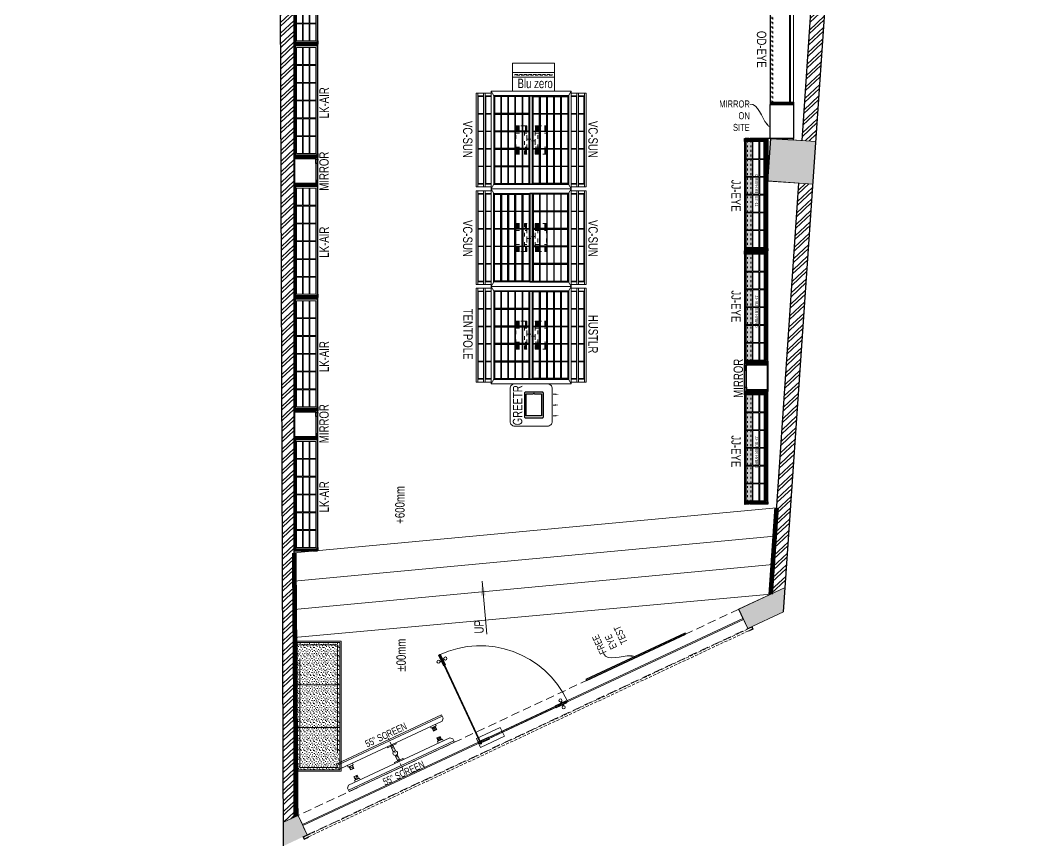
# Model space of a CAD drawing. Header units: feet. Extents: x 3055634 to 3066313, y -5766158 to -5744591.
# Drawn here: x 3055634 to 3066313, y -5766158 to -5757352 of the extents above; entities that cross this region are included whole.
import ezdxf
from ezdxf import colors
from ezdxf.entities.mleader import LeaderData, LeaderLine
from ezdxf.math import Vec2, Vec3

# ---------------------------------------------------------------- set-up
doc = ezdxf.new("R2010")
doc.units = ezdxf.units.FT
doc.header["$LTSCALE"] = 33
doc.header["$MEASUREMENT"] = 0
for name, pattern in [('a_p6_plan_L18$0$HIDDEN', [0.375, 0.25, -0.125]), ('ACAD_ISO03W100', [30, 12, -18]), ('D10_DASHED', [0.75, 0.5, -0.25]), ('DASHDOT2', [0.5, 0.25, -0.125, 0, -0.125]), ('HIDDEN2', [4.7625, 3.175, -1.5875]), ('HIDDENX2', [0.75, 0.5, -0.25])]:
    doc.linetypes.add(name, pattern=pattern)
for name, color, linetype, lineweight in [('A-Glazing', 4, 'Continuous', 20), ('A-shutter', 8, 'Continuous', 18), ('beam', 90, 'Continuous', 9), ('Column', 243, 'Continuous', 9), ('Glazing', 141, 'Continuous', 15), ('LENS-DIM', 252, 'Continuous', 5), ('LENS-FURNITURE', 13, 'Continuous', 9), ('LENS-HATCH', 251, 'Continuous', 5), ('LENS-PARTITION', 21, 'Continuous', 25), ('LENS-TEXT', 31, 'Continuous', 5), ('LENS_DIMENSION', 193, 'Continuous', 0), ('LENS_TEXT', 31, 'Continuous', 5), ('LK-EQPMT', 3, 'Continuous', 18), ('LK-FF&E FLOOR', 1, 'Continuous', 9), ('LK-FF&E WALL', 1, 'Continuous', 9), ('LK-IT', 3, 'Continuous', 18), ('LK-MIRROR', 133, 'Continuous', 13), ('LN-ELEVATION-1', 81, 'Continuous', 25), ('LN-ELEVATION-2', 103, 'Continuous', 20), ('LN-ELEVATION-3', 125, 'Continuous', 18), ('LN-ELEVATION-4', 145, 'Continuous', 13), ('LN-ELEVATION-5', 167, 'Continuous', 5), ('LN-HATCH', 251, 'Continuous', 0), ('PLANO-TXT', 252, 'Continuous', 5), ('rolling shutter', 1, 'Continuous', 5), ('Steps', 4, 'Continuous', 9)]:
    doc.layers.add(name, color=color, linetype=linetype, lineweight=lineweight)
doc.layers.add('A-WALL', color=1, linetype='Continuous')
doc.styles.add('LK TXT', font='GILC____.TTF', dxfattribs={"height": 100})
doc.styles.get("Standard").update_dxf_attribs({"font": 'GILC____.TTF'})
doc.dimstyles.new('100MM', dxfattribs={"dimtxt": 100, "dimasz": 50, "dimexe": 65, "dimexo": 65, "dimtad": 1, "dimdec": 0, "dimtxsty": 'Standard', "dimblk": 'OBLIQUE', "dimcen": 2.5, "dimdle": 65, "dimclrd": 256, "dimclre": 256, "dimclrt": 1, "dimadec": 0, "dimazin": 0, "dimtfac": 1, "dimtdec": 0, "dimtmove": 1, "dimatfit": 3, "dimfxl": 1, "dimlwd": -1, "dimlwe": -1, "dimarcsym": 0})
pattern_1 = [(45, (7858054.0837, 3504049.203), (-4.4901280605, 4.4901280605), [])]

# ---------------------------------------------------------------- blocks, each defined once
blk = doc.blocks.new('BLUE ZERO')
at = {"layer": 'LENS-FURNITURE', "ltscale": 0.5}
for points in [[(86207, 120883), (86207, 120433), (85907, 120433), (85907, 120883)], [(86107, 120883), (86107, 120433), (86057, 120433), (86057, 120883)]]:
    blk.add_lwpolyline(points, close=True, dxfattribs=at)
at = {"layer": 'LENS-FURNITURE', "linetype": 'D10_DASHED', "ltscale": 2}
blk.add_lwpolyline([(86086, 120858), (86086, 120458), (86078, 120458), (86078, 120858)], close=True, dxfattribs=at)
blk = doc.blocks.new('MIRROR')
at = {"layer": 'LN-HATCH', "ltscale": 0.5}
h = blk.add_hatch(dxfattribs=at)
h.set_pattern_fill('ANSI31', color=256, scale=2)
h.set_pattern_definition([(45, (4060433.7416, 1708720.787), (-4.4901280605, 4.4901280605), [])])
h.paths.add_polyline_path([(213, 101), (231, 101), (231, -128), (213, -128)])
h.paths.add_polyline_path([(231, 95), (495, 95), (495, 101), (231, 101)])
h.paths.add_polyline_path([(513, 101), (495, 101), (495, -128), (513, -128)])
at = {"layer": 'Defpoints'}
blk.add_lwpolyline([(513, 101), (213, 101), (213, -149), (513, -149)], close=True, dxfattribs=at)
at = {"layer": 'LN-ELEVATION-1'}
for points in [[(213, 101), (231, 101), (231, -128), (213, -128)], [(231, 95), (495, 95), (495, 101), (231, 101)], [(513, 101), (495, 101), (495, -128), (513, -128)], [(260, -142), (260, -128), (215, -128), (215, -149), (224, -149), (224, -147), (216, -147), (216, -142)], [(443, -142), (443, -128), (488, -128), (488, -149), (479, -149), (479, -147), (486, -147), (486, -142)], [(505, -149), (505, -147), (509, -147), (509, -129), (488, -129), (488, -128), (511, -128), (511, -149)]]:
    blk.add_lwpolyline(points, close=True, dxfattribs=at)
at = {"layer": 'LN-ELEVATION-2', "color": 4, "lineweight": 0}
blk.add_lwpolyline([(216, -142), (486, -142), (486, -147), (216, -147)], close=True, dxfattribs=at)
at = {"layer": 'LN-ELEVATION-2'}
blk.add_lwpolyline([(260, -142), (443, -142), (443, -128), (260, -128)], close=True, dxfattribs=at)
at = {"layer": 'LN-ELEVATION-4', "ltscale": 0.5}
blk.add_line((479, -149), (224, -149), dxfattribs=at)
blk = doc.blocks.new('VC HD 1200')
at = {"layer": 'LN-HATCH', "ltscale": 0.5}
h = blk.add_hatch(dxfattribs=at)
h.set_pattern_fill('ANSI31', color=256, scale=2)
h.set_pattern_definition([(45, (3760859.753, 1795248.936), (-4.490128061, 4.490128061), [])])
h.paths.add_polyline_path([(-1200, 250), (-1200, 60), (-1194, 60), (-1194, 50), (-1200, 50), (-1200, 6), (-1182, 6), (-1182, 250)])
h = blk.add_hatch(dxfattribs=at)
h.set_pattern_fill('ANSI31', color=256, scale=2)
h.set_pattern_definition(pattern_1)
h.paths.add_polyline_path([(0, 250), (0, 60), (-6, 60), (-6, 50), (0, 50), (0, 6), (-18, 6), (-18, 250)])
h = blk.add_hatch(dxfattribs=at)
h.set_pattern_fill('ANSI31', color=256, scale=2)
h.set_pattern_definition([(45, (7858047.0837, 3504049.203), (-4.4901280605, 4.4901280605), [])])
h.paths.add_polyline_path([(-1165, 6), (-1165, 0), (-1200, 0), (-1200, 6)])
h = blk.add_hatch(dxfattribs=at)
h.set_pattern_fill('ANSI31', color=256, scale=2)
h.set_pattern_definition(pattern_1)
h.paths.add_polyline_path([(-28, 6), (-28, 0), (0, 0), (0, 6)])
at = {"layer": 'LN-ELEVATION-1', "ltscale": 0.5}
for points in [[(-1200, 250), (-1200, 60), (-1194, 60), (-1194, 50), (-1200, 50), (-1200, 6), (-1182, 6), (-1182, 250)], [(-18, 238), (-1182, 238), (-1182, 244), (-18, 244)], [(0, 250), (0, 60), (-6, 60), (-6, 50), (0, 50), (0, 6), (-18, 6), (-18, 250)], [(-1165, 6), (-1165, 0), (-1200, 0), (-1200, 6)], [(-35, 6), (-35, 0), (0, 0), (0, 6)]]:
    blk.add_lwpolyline(points, close=True, dxfattribs=at)
at = {"layer": 'LN-ELEVATION-3', "ltscale": 0.5}
for p, q in [((-1182, 250), (-18, 250)), ((-1165, 6), (-35, 6)), ((-35, 0), (-1165, 0))]:
    blk.add_line(p, q, dxfattribs=at)
for points in [[(-1165, 226), (-35, 226), (-35, 18), (-1165, 18)], [(-1165, 226), (-983, 226), (-983, 162), (-1165, 162)], [(-975, 226), (-794, 226), (-794, 162), (-975, 162)], [(-786, 226), (-604, 226), (-604, 162), (-786, 162)], [(-596, 226), (-414, 226), (-414, 162), (-596, 162)], [(-406, 226), (-225, 226), (-225, 162), (-406, 162)], [(-217, 226), (-35, 226), (-35, 162), (-217, 162)], [(-1165, 90), (-983, 90), (-983, 154), (-1165, 154)], [(-975, 154), (-794, 154), (-794, 90), (-975, 90)], [(-786, 154), (-604, 154), (-604, 90), (-786, 90)], [(-596, 154), (-414, 154), (-414, 90), (-596, 90)], [(-406, 154), (-225, 154), (-225, 90), (-406, 90)], [(-217, 154), (-35, 154), (-35, 90), (-217, 90)], [(-1165, 82), (-983, 82), (-983, 18), (-1165, 18)], [(-975, 82), (-794, 82), (-794, 18), (-975, 18)], [(-786, 82), (-604, 82), (-604, 18), (-786, 18)], [(-596, 82), (-414, 82), (-414, 18), (-596, 18)], [(-406, 82), (-225, 82), (-225, 18), (-406, 18)], [(-217, 82), (-35, 82), (-35, 18), (-217, 18)]]:
    blk.add_lwpolyline(points, close=True, dxfattribs=at)
blk = doc.blocks.new('*U46')
at = {"layer": 'A-shutter', "color": 5, "ltscale": 10}
for points in [[(41038888, -1561539), (41038888, -1561544), (41038843, -1561544), (41038843, -1561564), (41038888, -1561564), (41038888, -1561569), (41038838, -1561569), (41038838, -1561539)], [(41044077, -1561539), (41044077, -1561544), (41044122, -1561544), (41044122, -1561564), (41044077, -1561564), (41044077, -1561569), (41044127, -1561569), (41044127, -1561539)]]:
    blk.add_lwpolyline(points, close=True, dxfattribs=at)
at = {"layer": 'A-shutter', "color": 5, "linetype": 'HIDDENX2', "ltscale": 2}
blk.add_lwpolyline([(41038843, -1561544), (41038843, -1561564), (41044122, -1561564), (41044122, -1561544)], close=True, dxfattribs=at)
blk = doc.blocks.new('_Oblique')
at = {"color": 0, "lineweight": -2}
blk.add_line((-0.5, -0.5), (0.5, 0.5), dxfattribs=at)
blk = doc.blocks.new('Entrance Door')
at = {"layer": 'Glazing', "ltscale": 111}
blk.add_hatch(color=256, dxfattribs=at).paths.add_polyline_path([(18, -35), (18, -1235), (30, -1235), (30, -35)])
at = {"layer": 'Glazing'}
for p, q in [((30, -54), (18, -66)), ((1118, -31), (1118, -54)), ((1118, -89), (1118, -66)), ((1133, -31), (1133, -54)), ((1133, -89), (1133, -66))]:
    blk.add_line(p, q, dxfattribs=at)
at = {"layer": 'Glazing', "ltscale": 44}
for p, q in [((-5, -1156), (18, -1156)), ((-5, -1171), (18, -1171)), ((53, -1156), (30, -1156)), ((53, -1171), (30, -1171))]:
    blk.add_line(p, q, dxfattribs=at)
at = {"layer": 'Glazing'}
for points in [[(320, -120), (0, -120), (0, 0), (320, 0)], [(0, -54), (142, -54), (142, -47), (0, -47)], [(0, -66), (142, -66), (142, -74), (0, -74)], [(1181, -54), (1038, -54), (1038, -47), (1181, -47)], [(1181, -66), (1038, -66), (1038, -74), (1181, -74)]]:
    blk.add_lwpolyline(points, close=True, dxfattribs=at)
at = {"layer": 'Glazing', "ltscale": 222}
blk.add_lwpolyline([(-2, -66), (1199, -66), (1199, -54), (-2, -54)], close=True, dxfattribs=at)
at = {"layer": 'Glazing', "ltscale": 111}
blk.add_lwpolyline([(18, -35), (18, -1235), (30, -1235), (30, -35)], close=True, dxfattribs=at)
at = {"layer": 'Glazing', "ltscale": 44}
for points in [[(18, -1093), (18, -1235), (10, -1235), (10, -1093)], [(30, -1093), (30, -1235), (37, -1235), (37, -1093)]]:
    blk.add_lwpolyline(points, close=True, dxfattribs=at)
at = {"layer": 'Glazing'}
for centre, radius in [((1125, -14), 19), ((24, -59), 19.8), ((1125, -107), 19)]:
    blk.add_circle(centre, radius, dxfattribs=at)
at = {"layer": 'Glazing', "ltscale": 44}
for centre in [(-22, -1164), (70, -1164)]:
    blk.add_circle(centre, 19, dxfattribs=at)
at = {"layer": 'Glazing', "ltscale": 222}
blk.add_arc((24, -60), 1175, 270, 359.9996, dxfattribs=at)
blk = doc.blocks.new('JJ SHD 1200')
at = {"layer": 'LN-ELEVATION-5'}
h = blk.add_hatch(color=177, dxfattribs=at)
h.dxf.hatch_style = 1
h.paths.add_polyline_path([(1182, 68), (32, 68), (32, 18), (1182, 18)])
at = {"layer": 'LN-HATCH', "ltscale": 0.5}
h = blk.add_hatch(dxfattribs=at)
h.set_pattern_fill('ANSI31', color=256, scale=2)
h.set_pattern_definition([(45, (4097602.2716, 1708830.267), (-4.4901280605, 4.4901280605), [])])
h.paths.add_polyline_path([(1207, 250), (1207, 60), (1201, 60), (1201, 50), (1207, 50), (1207, 6), (1182, 6), (1182, 250)])
h.paths.add_polyline_path([(32, 210), (1182, 210), (1182, 216), (32, 216)])
h.paths.add_polyline_path([(1172, 6), (1172, 0), (1207, 0), (1207, 6)])
h.paths.add_polyline_path([(7, 250), (7, 60), (13, 60), (13, 50), (7, 50), (7, 6), (32, 6), (32, 250)])
h.paths.add_polyline_path([(42, 6), (42, 0), (7, 0), (7, 6)])
at = {"layer": 'LN-ELEVATION-1', "ltscale": 0.5}
for points in [[(7, 250), (7, 60), (13, 60), (13, 50), (7, 50), (7, 6), (25, 6), (25, 250)], [(7, 250), (7, 60), (13, 60), (13, 50), (7, 50), (7, 6), (32, 6), (32, 250)], [(25, 238), (1189, 238), (1189, 244), (25, 244)], [(32, 210), (1182, 210), (1182, 216), (32, 216)], [(1207, 250), (1207, 60), (1201, 60), (1201, 50), (1207, 50), (1207, 6), (1182, 6), (1182, 250)], [(1207, 250), (1207, 60), (1201, 60), (1201, 50), (1207, 50), (1207, 6), (1189, 6), (1189, 250)], [(42, 6), (42, 0), (7, 0), (7, 6)], [(42, 6), (42, 0), (7, 0), (7, 6)], [(1172, 6), (1172, 0), (1207, 0), (1207, 6)], [(1172, 6), (1172, 0), (1207, 0), (1207, 6)]]:
    blk.add_lwpolyline(points, close=True, dxfattribs=at)
at = {"layer": 'LN-ELEVATION-3', "ltscale": 0.5}
for p, q in [((1189, 250), (25, 250)), ((1182, 250), (32, 250)), ((1172, 6), (42, 6)), ((1172, 6), (42, 6)), ((42, 0), (1172, 0)), ((42, 0), (1172, 0))]:
    blk.add_line(p, q, dxfattribs=at)
for points in [[(1172, 226), (42, 226), (42, 18), (1172, 18)], [(224, 226), (42, 226), (42, 162), (224, 162)], [(413, 226), (232, 226), (232, 162), (413, 162)], [(603, 226), (421, 226), (421, 162), (603, 162)], [(793, 226), (611, 226), (611, 162), (793, 162)], [(982, 226), (801, 226), (801, 162), (982, 162)], [(1172, 226), (990, 226), (990, 162), (1172, 162)], [(224, 154), (42, 154), (42, 90), (224, 90)], [(413, 154), (232, 154), (232, 90), (413, 90)], [(603, 154), (421, 154), (421, 90), (603, 90)], [(793, 154), (611, 154), (611, 90), (793, 90)], [(982, 154), (801, 154), (801, 90), (982, 90)], [(1172, 90), (990, 90), (990, 154), (1172, 154)], [(224, 82), (42, 82), (42, 18), (224, 18)], [(413, 82), (232, 82), (232, 18), (413, 18)], [(603, 82), (421, 82), (421, 18), (603, 18)], [(793, 82), (611, 82), (611, 18), (793, 18)], [(982, 82), (801, 82), (801, 18), (982, 18)], [(1172, 82), (990, 82), (990, 18), (1172, 18)]]:
    blk.add_lwpolyline(points, close=True, dxfattribs=at)
at = {"layer": 'LN-ELEVATION-4', "linetype": 'ACAD_ISO03W100', "ltscale": 0.05}
for points in [[(1182, 68), (32, 68), (32, 18), (1182, 18)], [(1182, 30), (32, 30), (32, 18), (1182, 18)]]:
    blk.add_lwpolyline(points, close=True, dxfattribs=at)
at = {"layer": 'LK-FF&E WALL', "ltscale": 0.5, "insert": (482, 142), "char_height": 30, "attachment_point": 1}
blk.add_mtext_dynamic_manual_height_columns('\\pt120;JJ- SUPER HYBRID', width=526.83, gutter_width=500, heights=[0], dxfattribs=at)
blk = doc.blocks.new('55INCH')
at = {"layer": 'LK-EQPMT', "ltscale": 12}
for p, q in [((2111559, 1135690), (2111583, 1135690)), ((2111583, 1135690), (2111608, 1135666)), ((2111608, 1134474), (2111608, 1135666)), ((2111608, 1135588), (2111627, 1135588)), ((2111627, 1135588), (2111627, 1135529)), ((2111627, 1135529), (2111608, 1135529)), ((2111627, 1134611), (2111608, 1134611)), ((2111627, 1134611), (2111627, 1134552)), ((2111608, 1134552), (2111627, 1134552)), ((2111559, 1134449), (2111583, 1134449)), ((2111583, 1134449), (2111608, 1134474))]:
    blk.add_line(p, q, dxfattribs=at)
at = {"layer": 'LK-EQPMT'}
for p, q in [((2111662, 1135543), (2111631, 1135574)), ((2111662, 1135574), (2111631, 1135543)), ((2111662, 1134597), (2111631, 1134566))]:
    blk.add_line(p, q, dxfattribs=at)
at = {"layer": 'LK-EQPMT', "ltscale": 12}
blk.add_lwpolyline([(2111543, 1135690), (2111559, 1135690), (2111559, 1134449), (2111543, 1134449)], close=True, dxfattribs=at)
at = {"layer": 'LK-EQPMT'}
for points in [[(2111627, 1135578), (2111627, 1135540), (2111665, 1135540), (2111665, 1135578)], [(2111631, 1135574), (2111631, 1135543), (2111662, 1135543), (2111662, 1135574)], [(2111627, 1134563), (2111627, 1134601), (2111665, 1134601), (2111665, 1134563)], [(2111631, 1134566), (2111631, 1134597), (2111662, 1134597), (2111662, 1134566)]]:
    blk.add_lwpolyline(points, close=True, dxfattribs=at)
blk = doc.blocks.new('JJ SH 1200')
at = {"layer": 'LN-HATCH', "ltscale": 0.5}
h = blk.add_hatch(dxfattribs=at)
h.set_pattern_fill('ANSI31', color=256, scale=2)
h.set_pattern_definition([(45, (4097187.331, 1708800.267), (-4.4901280605, 4.4901280605), [])])
h.paths.add_polyline_path([(792, 220), (792, 30), (786, 30), (786, 20), (792, 20), (792, -24), (767, -24), (767, 220)])
h.paths.add_polyline_path([(-383, 180), (767, 180), (767, 186), (-383, 186)])
h.paths.add_polyline_path([(757, -24), (757, -30), (792, -30), (792, -24)])
h.paths.add_polyline_path([(-408, 220), (-408, 30), (-402, 30), (-402, 20), (-408, 20), (-408, -24), (-383, -24), (-383, 220)])
h.paths.add_polyline_path([(-373, -24), (-373, -30), (-408, -30), (-408, -24)])
at = {"layer": 'LN-ELEVATION-1', "ltscale": 0.5}
for points in [[(-408, 220), (-408, 30), (-402, 30), (-402, 20), (-408, 20), (-408, -24), (-383, -24), (-383, 220)], [(792, 220), (792, 30), (786, 30), (786, 20), (792, 20), (792, -24), (767, -24), (767, 220)], [(-383, 180), (767, 180), (767, 186), (-383, 186)], [(-373, -24), (-373, -30), (-408, -30), (-408, -24)], [(757, -24), (757, -30), (792, -30), (792, -24)]]:
    blk.add_lwpolyline(points, close=True, dxfattribs=at)
at = {"layer": 'LN-ELEVATION-3', "ltscale": 0.5}
for p, q in [((767, 220), (-383, 220)), ((757, -24), (-373, -24)), ((-373, -30), (757, -30))]:
    blk.add_line(p, q, dxfattribs=at)
at = {"layer": 'LN-ELEVATION-4', "linetype": 'ACAD_ISO03W100', "ltscale": 0.05}
blk.add_lwpolyline([(767, 0), (-383, 0), (-383, -12), (767, -12)], close=True, dxfattribs=at)
blk = doc.blocks.new('ffgd')
at = {"layer": 'LN-ELEVATION-4', "linetype": 'ACAD_ISO03W100', "ltscale": 0.1}
blk.add_lwpolyline([(0, 47), (0, -41), (-20, -41), (-20, 47)], close=True, dxfattribs=at)
at = {"layer": 'LN-ELEVATION-5', "linetype": 'ACAD_ISO03W100', "ltscale": 0.1}
for p, q in [((-160, 166), (-160, 47)), ((-160, 166), (-160, 47)), ((-159, 166), (-159, 47)), ((-159, 166), (-159, 47)), ((-158, 166), (-158, 47)), ((-158, 166), (-158, 47)), ((-157, 166), (-157, 47)), ((-156, 166), (-156, 47)), ((-154, 166), (-154, 47)), ((-151, 166), (-151, 47)), ((-146, 166), (-146, 47)), ((-141, 166), (-141, 47)), ((-135, 166), (-135, 47)), ((-128, 166), (-128, 47)), ((-120, 166), (-120, 47)), ((-111, 166), (-111, 47)), ((-102, 166), (-102, 47)), ((-85, 166), (-85, 47)), ((65, 166), (65, 47)), ((82, 166), (82, 47)), ((91, 166), (91, 47)), ((100, 166), (100, 47)), ((108, 166), (108, 47)), ((115, 166), (115, 47)), ((121, 166), (121, 47)), ((126, 166), (126, 47)), ((131, 166), (131, 47)), ((134, 166), (134, 47)), ((136, 166), (136, 47)), ((137, 166), (137, 47)), ((138, 166), (138, 47)), ((138, 166), (138, 47)), ((139, 166), (139, 47)), ((139, 166), (139, 47)), ((140, 166), (140, 47)), ((140, 166), (140, 47)), ((-160, -41), (-160, -160)), ((-160, -41), (-160, -160)), ((-159, -41), (-159, -160)), ((-159, -41), (-159, -160)), ((-158, -41), (-158, -160)), ((-158, -41), (-158, -160)), ((-157, -41), (-157, -160)), ((-156, -41), (-156, -160)), ((-154, -41), (-154, -160)), ((-151, -41), (-151, -160)), ((-146, -41), (-146, -160)), ((-141, -41), (-141, -160)), ((-135, -41), (-135, -160)), ((-128, -41), (-128, -160)), ((-120, -41), (-120, -160)), ((-111, -41), (-111, -160)), ((-102, -41), (-102, -160)), ((-85, -41), (-85, -160)), ((65, -41), (65, -160)), ((82, -41), (82, -160)), ((91, -41), (91, -160)), ((100, -41), (100, -160)), ((108, -41), (108, -160)), ((115, -41), (115, -160)), ((121, -41), (121, -160)), ((126, -41), (126, -160)), ((131, -41), (131, -160)), ((134, -41), (134, -160)), ((136, -41), (136, -160)), ((137, -41), (137, -160)), ((138, -41), (138, -160)), ((138, -41), (138, -160)), ((139, -41), (139, -160)), ((139, -41), (139, -160)), ((140, -41), (140, -160)), ((140, -41), (140, -160))]:
    blk.add_line(p, q, dxfattribs=at)
for points in [[(140, 73), (140, 166), (-160, 166), (-160, 73)], [(140, -67), (140, -160), (-160, -160), (-160, -67)]]:
    blk.add_lwpolyline(points, dxfattribs=at)
for points in [[(140, 73), (140, 47), (-160, 47), (-160, 73)], [(140, -41), (140, -67), (-160, -67), (-160, -41)]]:
    blk.add_lwpolyline(points, close=True, dxfattribs=at)
blk = doc.blocks.new('EURO 1040 x 1175')
at = {"layer": 'LN-ELEVATION-1'}
for points in [[(-470, -327), (470, -327), (470, 468), (-470, 468)], [(-470, 85), (470, 85), (470, 468), (-470, 468)], [(-283, 85), (-277, 85), (-277, 468), (-283, 468)], [(-96, 85), (-90, 85), (-90, 468), (-96, 468)], [(90, 85), (96, 85), (96, 468), (90, 468)], [(277, 85), (283, 85), (283, 468), (277, 468)], [(-470, 387), (-283, 387), (-283, 393), (-470, 393)], [(-277, 387), (-96, 387), (-96, 393), (-277, 393)], [(-90, 387), (90, 387), (90, 393), (-90, 393)], [(96, 387), (277, 387), (277, 393), (96, 393)], [(283, 387), (470, 387), (470, 393), (283, 393)], [(-470, 311), (-283, 311), (-283, 317), (-470, 317)], [(-470, 236), (-283, 236), (-283, 242), (-470, 242)], [(-277, 311), (-96, 311), (-96, 317), (-277, 317)], [(-277, 236), (-96, 236), (-96, 242), (-277, 242)], [(-90, 311), (90, 311), (90, 317), (-90, 317)], [(-90, 236), (90, 236), (90, 242), (-90, 242)], [(96, 311), (277, 311), (277, 317), (96, 317)], [(96, 236), (277, 236), (277, 242), (96, 242)], [(283, 311), (470, 311), (470, 317), (283, 317)], [(283, 236), (470, 236), (470, 242), (283, 242)], [(-470, 160), (-283, 160), (-283, 166), (-470, 166)], [(-277, 160), (-96, 160), (-96, 166), (-277, 166)], [(-90, 160), (90, 160), (90, 166), (-90, 166)], [(96, 160), (277, 160), (277, 166), (96, 166)], [(283, 160), (470, 160), (470, 166), (283, 166)], [(-470, 85), (470, 85), (470, 55), (-470, 55)], [(-470, 55), (470, 55), (470, -327), (-470, -327)], [(-283, 55), (-277, 55), (-277, -327), (-283, -327)], [(-96, 55), (-90, 55), (-90, -327), (-96, -327)], [(90, 55), (96, 55), (96, -327), (90, -327)], [(277, 55), (283, 55), (283, -327), (277, -327)], [(-470, -20), (-283, -20), (-283, -26), (-470, -26)], [(-470, -96), (-283, -96), (-283, -102), (-470, -102)], [(-277, -20), (-96, -20), (-96, -26), (-277, -26)], [(-277, -96), (-96, -96), (-96, -102), (-277, -102)], [(-90, -20), (90, -20), (90, -26), (-90, -26)], [(-90, -96), (90, -96), (90, -102), (-90, -102)], [(96, -20), (277, -20), (277, -26), (96, -26)], [(96, -96), (277, -96), (277, -102), (96, -102)], [(283, -20), (470, -20), (470, -26), (283, -26)], [(283, -96), (470, -96), (470, -102), (283, -102)], [(-470, -171), (-283, -171), (-283, -177), (-470, -177)], [(-277, -171), (-96, -171), (-96, -177), (-277, -177)], [(-90, -171), (90, -171), (90, -177), (-90, -177)], [(96, -171), (277, -171), (277, -177), (96, -177)], [(283, -171), (470, -171), (470, -177), (283, -177)], [(-470, -246), (-283, -246), (-283, -252), (-470, -252)], [(-277, -246), (-96, -246), (-96, -252), (-277, -252)], [(-90, -246), (90, -246), (90, -252), (-90, -252)], [(96, -246), (277, -246), (277, -252), (96, -252)], [(283, -246), (470, -246), (470, -252), (283, -252)]]:
    blk.add_lwpolyline(points, close=True, dxfattribs=at)
for points in [[(-283, 462), (-464, 462), (-464, 317)], [(-96, 462), (-277, 462)], [(90, 462), (-90, 462)], [(277, 462), (96, 462)], [(464, 317), (464, 462), (283, 462)], [(-464, 311), (-464, 242)], [(-464, 236), (-464, 166)], [(464, 242), (464, 311)], [(464, 166), (464, 236)], [(-464, 160), (-464, 91), (-283, 91)], [(283, 91), (464, 91), (464, 160)], [(-464, -20), (-464, 49), (-283, 49)], [(-277, 91), (-96, 91)], [(-277, 49), (-96, 49)], [(-90, 91), (90, 91)], [(-90, 49), (90, 49)], [(96, 91), (277, 91)], [(96, 49), (277, 49)], [(283, 49), (464, 49), (464, -20)], [(-464, -96), (-464, -26)], [(-464, -171), (-464, -102)], [(464, -26), (464, -96)], [(464, -102), (464, -171)], [(-283, -321), (-464, -321), (-464, -177)], [(464, -177), (464, -321), (283, -321)], [(-96, -321), (-277, -321)], [(90, -321), (-90, -321)], [(277, -321), (96, -321)]]:
    blk.add_lwpolyline(points, dxfattribs=at)
at = {"layer": 'LN-ELEVATION-2'}
blk.add_lwpolyline([(-520, -357), (520, -357), (520, 498), (-520, 498)], close=True, dxfattribs=at)
for points in [[(-470, 468), (-520, 498)], [(470, 468), (520, 498)], [(-470, -327), (-520, -357)], [(470, -327), (520, -357)]]:
    blk.add_lwpolyline(points, dxfattribs=at)
at = {"layer": 'LN-ELEVATION-3'}
for points in [[(-500, 560), (500, 560), (500, 578), (-500, 578)], [(-500, 498), (-470, 498), (-470, 560), (-500, 560)], [(470, 498), (500, 498), (500, 560), (470, 560)], [(-500, -357), (-470, -357), (-470, -419), (-500, -419)], [(-500, -419), (500, -419), (500, -437), (-500, -437)], [(470, -357), (500, -357), (500, -419), (470, -419)]]:
    blk.add_lwpolyline(points, close=True, dxfattribs=at)
at = {"layer": 'LN-ELEVATION-4'}
for points in [[(-500, 640), (500, 640), (500, 658), (-500, 658)], [(-500, 578), (-470, 578), (-470, 640), (-500, 640)], [(-470, 498), (-464, 498), (-464, 560), (-470, 560)], [(-464, 554), (-283, 554), (-283, 560), (-464, 560)], [(-283, 498), (-277, 498), (-277, 560), (-283, 560)], [(-277, 554), (-96, 554), (-96, 560), (-277, 560)], [(-96, 498), (-90, 498), (-90, 560), (-96, 560)], [(-90, 554), (90, 554), (90, 560), (-90, 560)], [(90, 498), (96, 498), (96, 560), (90, 560)], [(96, 554), (277, 554), (277, 560), (96, 560)], [(277, 498), (283, 498), (283, 560), (277, 560)], [(283, 554), (464, 554), (464, 560), (283, 560)], [(464, 498), (470, 498), (470, 560), (464, 560)], [(470, 578), (500, 578), (500, 640), (470, 640)], [(-470, -357), (-464, -357), (-464, -419), (-470, -419)], [(-464, -413), (-283, -413), (-283, -419), (-464, -419)], [(-283, -357), (-277, -357), (-277, -419), (-283, -419)], [(-277, -413), (-96, -413), (-96, -419), (-277, -419)], [(-96, -357), (-90, -357), (-90, -419), (-96, -419)], [(-90, -413), (90, -413), (90, -419), (-90, -419)], [(90, -357), (96, -357), (96, -419), (90, -419)], [(96, -413), (277, -413), (277, -419), (96, -419)], [(277, -357), (283, -357), (283, -419), (277, -419)], [(283, -413), (464, -413), (464, -419), (283, -419)], [(464, -357), (470, -357), (470, -419), (464, -419)], [(-500, -437), (-470, -437), (-470, -499), (-500, -499)], [(-500, -499), (500, -499), (500, -517), (-500, -517)], [(470, -437), (500, -437), (500, -499), (470, -499)]]:
    blk.add_lwpolyline(points, close=True, dxfattribs=at)
at = {"layer": 'LN-ELEVATION-5'}
for points in [[(-470, 578), (-464, 578), (-464, 640), (-470, 640)], [(-464, 634), (-283, 634), (-283, 640), (-464, 640)], [(-283, 578), (-277, 578), (-277, 640), (-283, 640)], [(-277, 634), (-96, 634), (-96, 640), (-277, 640)], [(-96, 578), (-90, 578), (-90, 640), (-96, 640)], [(-90, 634), (90, 634), (90, 640), (-90, 640)], [(90, 578), (96, 578), (96, 640), (90, 640)], [(96, 634), (277, 634), (277, 640), (96, 640)], [(277, 578), (283, 578), (283, 640), (277, 640)], [(283, 634), (464, 634), (464, 640), (283, 640)], [(464, 578), (470, 578), (470, 640), (464, 640)], [(-470, -437), (-464, -437), (-464, -499), (-470, -499)], [(-464, -493), (-283, -493), (-283, -499), (-464, -499)], [(-283, -437), (-277, -437), (-277, -499), (-283, -499)], [(-277, -493), (-96, -493), (-96, -499), (-277, -499)], [(-96, -437), (-90, -437), (-90, -499), (-96, -499)], [(-90, -493), (90, -493), (90, -499), (-90, -499)], [(90, -437), (96, -437), (96, -499), (90, -499)], [(96, -493), (277, -493), (277, -499), (96, -499)], [(277, -437), (283, -437), (283, -499), (277, -499)], [(283, -493), (464, -493), (464, -499), (283, -499)], [(464, -437), (470, -437), (470, -499), (464, -499)]]:
    blk.add_lwpolyline(points, close=True, dxfattribs=at)
at = {"layer": 'LENS-DIM'}
blk.add_blockref('ffgd', (10, 67), dxfattribs=at)
blk = doc.blocks.new('GREETR 450x450')
at = {"layer": 'LN-ELEVATION-1', "linetype": 'ByBlock', "lineweight": -2}
for p, q in [((481, 340), (461, 340)), ((481, 225), (461, 225)), ((481, 110), (461, 110))]:
    blk.add_line(p, q, dxfattribs=at)
at = {"layer": 'LN-ELEVATION-1'}
for points in [[(356, 98), (356, 352, 0.414214), (346, 362), (164, 362, 0.414214), (154, 352), (154, 98, 0.414214), (164, 88), (346, 88, 0.414214)], [(264, 343), (336, 343), (336, 108), (172, 108), (172, 343), (245, 343, 0.327538), (247, 344, -0.733799), (262, 344, 0.327538)]]:
    blk.add_lwpolyline(points, format="xyb", close=True, dxfattribs=at)
at = {"layer": 'LN-ELEVATION-1', "linetype": 'ByBlock', "lineweight": -2}
for points in [[(481, 346), (481, 333), (521, 340)], [(481, 232), (481, 218), (521, 225)], [(481, 117), (481, 104), (521, 110)]]:
    blk.add_solid(points, dxfattribs=at)
at = {"layer": 'LN-ELEVATION-2'}
blk.add_lwpolyline([(50, 0), (400, 0, 0.414214), (450, 50), (450, 400, 0.414214), (400, 450), (50, 450, 0.414214), (0, 400), (0, 50, 0.414214)], format="xyb", close=True, dxfattribs=at)
at = {"layer": 'LENS-TEXT', "color": 0, "linetype": 'Continuous', "ltscale": 3, "insert": (81, 222), "char_height": 100, "attachment_point": 5, "rotation": 90, "style": 'LK TXT'}
blk.add_mtext_dynamic_manual_height_columns('GREETR', width=353.06, gutter_width=0.5, heights=[0], dxfattribs=at)
blk = doc.blocks.new('3 seater Bench 1385')
at = {"layer": 'LENS-HATCH', "lineweight": 0}
h = blk.add_hatch(dxfattribs=at)
h.set_pattern_fill('STIP1', color=177, scale=100, angle=270, pattern_type=2)
h.set_pattern_definition([(270, (6617025.25, -170439.11), (100, -2e-13), [0, -100]), (270, (6617009.25, -170451.11), (100, -2e-13), [0, -100]), (270, (6616985.25, -170446.11), (100, -2e-13), [0, -100]), (270, (6616962.25, -170481.11), (100, -2e-13), [0, -100]), (270, (6616998.25, -170478.11), (100, -2e-13), [0, -100]), (270, (6617022.25, -170505.11), (100, -2e-13), [0, -100]), (270, (6617029.25, -170470.11), (100, -2e-13), [0, -100]), (270, (6616988.25, -170512.11), (100, -2e-13), [0, -100]), (270, (6616956.25, -170507.11), (100, -2e-13), [0, -100]), (270, (6616941.25, -170433.11), (100, -2e-13), [0, -100]), (270, (6616961.25, -170451.11), (100, -2e-13), [0, -100]), (270, (6616942.25, -170465.11), (100, -2e-13), [0, -100]), (270, (6617006.25, -170526.11), (100, -2e-13), [0, -100]), (270, (6616981.25, -170494.11), (100, -2e-13), [0, -100]), (270, (6617014.25, -170486.11), (100, -2e-13), [0, -100]), (270, (6617005.25, -170503.11), (100, -2e-13), [0, -100]), (270, (6616978.25, -170467.11), (100, -2e-13), [0, -100]), (270, (6617032.25, -170495.11), (100, -2e-13), [0, -100]), (270, (6616973.25, -170526.11), (100, -2e-13), [0, -100]), (270, (6616943.25, -170523.11), (100, -2e-13), [0, -100])])
h.paths.add_polyline_path([(677, 228), (226, 228), (226, -228), (677, -228)])
h.paths.add_polyline_path([(-226, 228), (226, 228), (226, -228), (-226, -228)])
h.paths.add_polyline_path([(-678, 228), (-226, 228), (-226, -228), (-678, -228)])
at = {"layer": 'LN-ELEVATION-2', "ltscale": 0.5}
for points in [[(-678, 228), (-226, 228), (-226, -228), (-678, -228)], [(-226, 228), (226, 228), (226, -228), (-226, -228)], [(677, 228), (226, 228), (226, -228), (677, -228)]]:
    blk.add_lwpolyline(points, close=True, dxfattribs=at)
at = {"layer": 'LN-ELEVATION-5', "ltscale": 0.5}
blk.add_lwpolyline([(682, 242), (-683, 242, 0.414214), (-693, 232), (-693, -232, 0.414214), (-683, -242), (682, -242, 0.414214), (692, -232), (692, 232, 0.414214)], format="xyb", close=True, dxfattribs=at)
blk.add_lwpolyline([(677, 228), (-678, 228), (-678, -228), (677, -228)], close=True, dxfattribs=at)
at = {"layer": 'LN-ELEVATION-5', "linetype": 'HIDDEN2', "ltscale": 11}
blk.add_lwpolyline([(-653, 202), (653, 202), (653, -202), (-653, -202)], close=True, dxfattribs=at)
blk = doc.blocks.new('A$C6b5fe4c9')
at = {"layer": 'Column'}
h = blk.add_hatch(color=8, dxfattribs=at)
h.dxf.hatch_style = 1
h.paths.add_polyline_path([(824, 5268), (879, 5619), (578, 5666), (523, 5315)])
h.paths.add_polyline_path([(-3218, 5391), (-3209, 5744), (-3742, 5758), (-3751, 5408)])
h.paths.add_polyline_path([(-2561, 9944), (-2547, 10477), (-2776, 10483), (-2790, 9950)])
h.paths.add_polyline_path([(-6750, 10054), (-6736, 10587), (-7117, 10597), (-7131, 10064)])
h.paths.add_polyline_path([(-8165, 1896), (-8140, 2427), (-8521, 2427), (-8521, 1921)])
h.paths.add_polyline_path([(-4202, 138), (-4190, 493), (-4419, 501), (-4431, 145)])
h.paths.add_polyline_path([(-12433, 2189), (-12401, 2668), (-12855, 2699), (-12888, 2220)])
h = blk.add_hatch(color=8, dxfattribs=at)
h.dxf.hatch_style = 1
h.paths.add_polyline_path([(-19827, 7614), (-19620, 7711), (-19693, 7868), (-19945, 7867)])
h.paths.add_polyline_path([(-17421, 3011), (-17628, 2915), (-17449, 2533), (-17188, 2515)])
at = {"layer": 'LN-HATCH'}
h = blk.add_hatch(dxfattribs=at)
h.set_pattern_fill('ANSI32', color=256, scale=222, angle=268.11)
h.set_pattern_definition([(313.11, (-3282399.56, 5462963.04), (60.7760807, 56.89315), []), (313.11, (-3282400.86, 5462923.81), (60.7760807, 56.89315), [])])
h.paths.add_polyline_path([(-2782, 10255), (-2776, 10483), (-6736, 10587), (-6742, 10359)])
h.paths.add_polyline_path([(-8230, 499), (-8165, 1896), (-8315, 1907), (-8391, 275), (-4431, 145), (-4423, 374), (-4854, 388)])
h.paths.add_polyline_path([(-8521, 1921), (-8521, 2071), (-12423, 2338), (-12433, 2189)])
h.paths.add_polyline_path([(-12888, 2220), (-12878, 2370), (-17261, 2670), (-17188, 2515)])
h.paths.add_polyline_path([(-10065, 7753), (-9992, 10444), (-7123, 10369), (-7117, 10597), (-10214, 10678), (-10289, 7902), (-19693, 7868), (-19639, 7753)])
h.paths.add_polyline_path([(-2553, 10249), (1587, 10140), (1622, 10368), (-2547, 10477)])
h.paths.add_polyline_path([(36, 228), (-4195, 366), (-4202, 138), (0, 0)])
at = {"layer": 'A-Glazing'}
blk.add_lwpolyline([(-19718, 7665), (-17519, 2966), (-17530, 2960), (-19729, 7660)], close=True, dxfattribs=at)
at = {"layer": 'A-WALL'}
for p, q in [((-19945, 7867), (-10289, 7902)), ((-19639, 7753), (-10065, 7753)), ((-17261, 2670), (-12878, 2370)), ((-17449, 2533), (-8165, 1896)), ((-8521, 2071), (-12423, 2338))]:
    blk.add_line(p, q, dxfattribs=at)
at = {"layer": 'beam', "linetype": 'a_p6_plan_L18$0$HIDDEN', "lineweight": 5, "ltscale": 11}
blk.add_lwpolyline([(-17421, 3011), (-19620, 7711), (-19827, 7614), (-17628, 2915)], close=True, dxfattribs=at)
at = {"layer": 'Column'}
for p, q in [((-19693, 7868), (-19620, 7711)), ((-19827, 7614), (-19620, 7711)), ((-17628, 2915), (-17421, 3011)), ((-17421, 3011), (-17188, 2515)), ((-17628, 2915), (-17449, 2533)), ((-12888, 2220), (-12855, 2699)), ((-12855, 2699), (-12401, 2668)), ((-12433, 2189), (-12401, 2668))]:
    blk.add_line(p, q, dxfattribs=at)
at = {"layer": 'Steps'}
for p, q in [((-17724, 7753), (-17261, 2670)), ((-17423, 7753), (-16946, 2648)), ((-17122, 7753), (-16643, 2628)), ((-16821, 7753), (-16339, 2607))]:
    blk.add_line(p, q, dxfattribs=at)
at = {"layer": 'rolling shutter', "color": 2, "rotation": 295.0736142858307}
blk.add_blockref('*U46', (-15996997, 37840917), dxfattribs=at)
at = {"layer": 'Steps', "char_height": 100, "attachment_point": 1, "style": 'LK TXT'}
for s, width, insert in [('%%P00mm', 360.96, (-18089, 6663)), ('+600mm', 360.96, (-16510, 6676)), ('UP', 114.08, (-17680, 5832))]:
    blk.add_mtext_dynamic_manual_height_columns(s, width=width, gutter_width=500, heights=[0], dxfattribs=dict(at, insert=insert))
at = {"layer": 'Steps'}
blk.add_leader([(-17121, 5750), (-17689, 5698)], dimstyle='100MM', override={"dimasz": 155, "dimgap": 0.625, "dimtad": 0}, dxfattribs=at)

msp = doc.modelspace()

# ---------------------------------------------------------------- linework, layer by layer
msp.add_lwpolyline([(3062730, -5763888), (3061672, -5764383), (3061677, -5764394), (3062735, -5763899)], close=True)
at = {"layer": 'LENS-DIM', "color": 2}
msp.add_lwpolyline([(3064242, -5754735), (3063974, -5758637), (3063645, -5758614), (3063614, -5759069), (3063943, -5759091), (3063643, -5763474), (3063301, -5763634), (3063347, -5763732), (3058648, -5765931), (3058602, -5765833), (3058560, -5765853), (3058560, -5756279)], dxfattribs=at)
at = {"layer": 'LENS-PARTITION'}
for points in [[(3063636, -5758254), (3063886, -5758254), (3063886, -5758614), (3063636, -5758614)], [(3063645, -5758614), (3063614, -5758614), (3063614, -5758632), (3063614, -5759069)], [(3063886, -5758614), (3063645, -5758614), (3063886, -5758630)]]:
    msp.add_lwpolyline(points, close=True, dxfattribs=at)
at = {"layer": 'LK-IT', "color": 1, "linetype": 'DASHDOT2', "ltscale": 3}
msp.add_line((3059741, -5765390), (3059534, -5764947), dxfattribs=at)
at = {"layer": 'LK-IT'}
for points in [[(3059642, -5765060), (3059551, -5765102), (3059555, -5765111), (3059646, -5765069)], [(3059724, -5765236), (3059634, -5765278), (3059630, -5765269), (3059720, -5765227)]]:
    msp.add_lwpolyline(points, close=True, dxfattribs=at)
for points in [[(3059640, -5765144), (3059612, -5765084), (3059589, -5765095), (3059617, -5765155, -0.267949), (3059640, -5765144, 1)], [(3059658, -5765183), (3059686, -5765243), (3059664, -5765253), (3059636, -5765194, 0.267949), (3059658, -5765183, -1)]]:
    msp.add_lwpolyline(points, format="xyb", dxfattribs=at)
at = {"layer": 'LK-IT', "color": 1}
msp.add_circle((3059638, -5765169), 25, dxfattribs=at)
at = {"layer": 'LK-MIRROR', "linetype": 'ACAD_ISO03W100', "ltscale": 0.05, "const_width": 50}
for points in [[(3063706, -5762553), (3063643, -5763474)], [(3058560, -5763034), (3058581, -5765843)]]:
    msp.add_lwpolyline(points, dxfattribs=at)

# ---------------------------------------------------------------- block references
at = {"layer": 'A-Glazing', "xscale": -0.8748404702498997, "yscale": 0.8748404702498997, "zscale": 0.8748404702498997, "rotation": 205.0736031941747}
msp.add_blockref('Entrance Door', (3060548, -5765108), dxfattribs=at)
at = {"layer": 'LENS_DIMENSION', "rotation": 90}
msp.add_blockref('A$C6b5fe4c9', (3066313, -5746213), dxfattribs=at)
at = {"layer": 'LK-FF&E FLOOR'}
for name, p, rotation in [('BLUE ZERO', (3181770, -5844018), 90), ('EURO 1040 x 1175', (3061157, -5758632), 90), ('EURO 1040 x 1175', (3061157, -5760712), 90), ('3 seater Bench 1385', (3058820, -5764668), 270)]:
    msp.add_blockref(name, p, dxfattribs=dict(at, rotation=rotation))
at = {"layer": 'LK-FF&E FLOOR', "xscale": -1, "rotation": 90}
msp.add_blockref('EURO 1040 x 1175', (3061157, -5759672), dxfattribs=at)
at = {"layer": 'LK-FF&E FLOOR'}
msp.add_blockref('GREETR 450x450', (3060862, -5761682), dxfattribs=at)
at = {"layer": 'LK-FF&E WALL'}
for name, p, rotation in [('VC HD 1200', (3058810, -5756411), 90.00000000000003), ('MIRROR', (3058661, -5759324), 90.00000000000003), ('VC HD 1200', (3058810, -5759111), 90.00000000000003), ('JJ SHD 1200', (3063364, -5759807), 269.9999999999694), ('JJ SHD 1200', (3063364, -5761307), 269.9999999999694), ('MIRROR', (3058661, -5762024), 90), ('VC HD 1200', (3058810, -5761811), 90.00000000000003)]:
    msp.add_blockref(name, p, dxfattribs=dict(at, rotation=rotation))
at = {"layer": 'LK-FF&E WALL', "xscale": -1}
for name, p, rotation in [('JJ SH 1200', (3063666, -5757846), 270), ('VC HD 1200', (3058810, -5758811), 90), ('JJ SHD 1200', (3063364, -5759821), 270.0000000000307), ('VC HD 1200', (3058810, -5761511), 90), ('MIRROR', (3063513, -5761527), 270.0000000002603)]:
    msp.add_blockref(name, p, dxfattribs=dict(at, rotation=rotation))
at = {"layer": 'LK-IT', "rotation": 295.0736142857964}
msp.add_blockref('55INCH', (1136629, -4333485), dxfattribs=at)
at = {"layer": 'LK-IT', "xscale": -1, "rotation": 295.0736142857964}
msp.add_blockref('55INCH', (2926436, -8158898), dxfattribs=at)

# ---------------------------------------------------------------- texts
at = {"layer": 'LENS-TEXT', "color": 0, "linetype": 'Continuous', "ltscale": 3, "char_height": 75, "width": 783.96, "attachment_point": 5, "rotation": 25.0736, "style": 'LK TXT'}
for insert in [(3059538, -5764975), (3059727, -5765380)]:
    msp.add_mtext('\\pt225;55" SCREEN', dxfattribs=dict(at, insert=insert))
at = {"layer": 'LENS_TEXT', "linetype": 'Continuous', "ltscale": 3, "char_height": 100, "width": 324.47, "attachment_point": 5, "rotation": 90, "style": 'LK TXT'}
for insert in [(3058878, -5758964), (3063298, -5761172), (3058878, -5761656)]:
    msp.add_mtext('{\\C7;MIRROR}', dxfattribs=dict(at, insert=insert))
at = {"layer": 'PLANO-TXT', "linetype": 'Continuous', "ltscale": 3, "char_height": 100, "width": 244.68, "attachment_point": 5, "style": 'LK TXT'}
for s, insert, rotation in [('OD-EYE', (3063545, -5757665), 270), ('LK-AIR', (3058879, -5758235), 90), ('VC-SUN', (3060410, -5758625), 270), ('VC-SUN', (3061747, -5758625), 270), ('JJ-EYE', (3063273, -5759225), 270), ('VC-SUN', (3060410, -5759681), 270), ('VC-SUN', (3061747, -5759681), 270), ('LK-AIR', (3058879, -5759721), 90), ('JJ-EYE', (3063273, -5760405), 270), ('TENTPOLE', (3060412, -5760701), 270), ('HUSTLR', (3061748, -5760701), 270), ('LK-AIR', (3058879, -5760941), 90), ('JJ-EYE', (3063273, -5761951), 270), ('LK-AIR', (3058879, -5762436), 90)]:
    msp.add_mtext(s, dxfattribs=dict(at, insert=insert, rotation=rotation))
at = {"layer": 'PLANO-TXT', "linetype": 'Continuous', "ltscale": 3, "insert": (3061130, -5758029), "char_height": 100, "width": 510.55, "attachment_point": 5, "style": 'LK TXT'}
msp.add_mtext('\\pt800;Blu zero', dxfattribs=at)

# ---------------------------------------------------------------- leaders
at = {"layer": 'LENS-TEXT', "color": 0, "linetype": 'Continuous', "ltscale": 3}
ml = msp.add_multileader_mtext('Standard', dxfattribs=at)
ml.set_content('\\pxqr,t3;{\\C0;MIRROR ON SITE}', color=1)
ml.set_leader_properties(color=256, linetype='ByLayer', lineweight=-1)
ml.build(insert=Vec2(0, 0))
ml.multileader.update_dxf_attribs({"leader_type": 2, "dogleg_length": 0.36, "arrow_head_size": 50})
ctx = ml.context
ctx.base_point, ctx.char_height, ctx.arrow_head_size, ctx.landing_gap_size, ctx.plane_origin, ctx.plane_x_axis, ctx.plane_y_axis = Vec3(3063170, -5758247), 75, 50, 0.09, Vec3(3056973, -5756581), Vec3(0.999999, -0.001097), Vec3(0.001097, 0.999999)
ctx.text_align_type = 2
notes = []
notes.append((ctx, [(1, (1, 1, 0), (3063420, -5758248), (-0.999999, 0.001097), 0.36, [(1, [(3063636, -5758502)], 0, [])])]))
ctx.mtext.insert, ctx.mtext.text_direction, ctx.mtext.rotation, ctx.mtext.width, ctx.mtext.alignment, ctx.mtext.flow_direction = Vec3(3063420, -5758210), Vec3(0.999999, -0.001097), 6.282088, 289.54, 3, 5
at = {"layer": 'LENS_TEXT', "color": 1, "linetype": 'Continuous', "ltscale": 3}
ml = msp.add_multileader_mtext('Standard', dxfattribs=at)
ml.set_content('{\\C256;FREE EYE TEST}', color=1)
ml.set_leader_properties(color=256, linetype='ByLayer', lineweight=-1)
ml.build(insert=Vec2(0, 0))
ml.multileader.update_dxf_attribs({"leader_type": 2, "dogleg_length": 0.36, "arrow_head_size": 50})
ctx = ml.context
ctx.base_point, ctx.char_height, ctx.arrow_head_size, ctx.landing_gap_size, ctx.plane_origin, ctx.plane_x_axis, ctx.plane_y_axis = Vec3(3061859, -5764108), 75, 50, 0.09, Vec3(3061166, -5765843), Vec3(-0.423782, 0.905764), Vec3(-0.905764, -0.423782)
notes.append((ctx, [(0, (1, 1, 0), (3061859, -5764108), (-0.423782, 0.905764), 0.36, [(1, [(3062201, -5764136)], 0, [])])]))
ctx.mtext.insert, ctx.mtext.text_direction, ctx.mtext.rotation, ctx.mtext.width, ctx.mtext.flow_direction = Vec3(3061825, -5764124), Vec3(-0.423782, 0.905764), 2.008413, 354.24, 5
for ctx, leaders in notes:
    for number, flags, end, landing, length, lines in leaders:
        leader = LeaderData()
        leader.index, (leader.has_last_leader_line, leader.has_dogleg_vector, leader.attachment_direction) = number, flags
        leader.last_leader_point, leader.dogleg_vector, leader.dogleg_length = Vec3(end), Vec3(landing), length
        for number, points, colour, breaks in lines:
            line = LeaderLine()
            line.index, line.vertices, line.color, line.breaks = number, Vec3.list(points), colors.encode_raw_color(colour), breaks
            leader.lines.append(line)
        ctx.leaders.append(leader)

doc.saveas('drawing.dxf')
